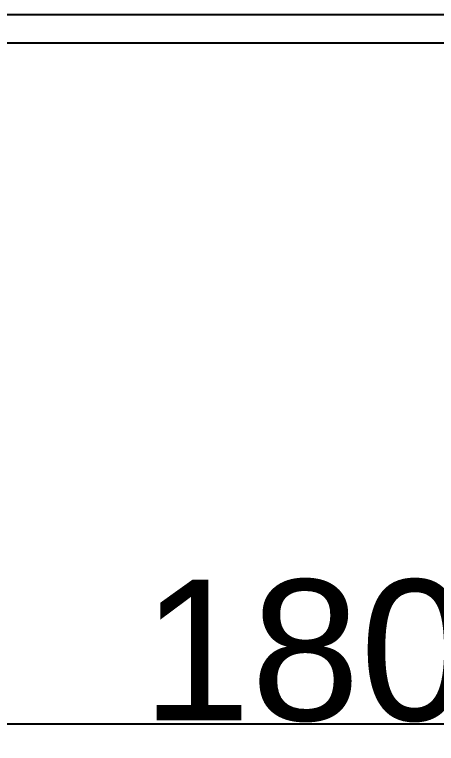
# Model space of a CAD drawing. Header units: millimetres. Extents: x -1932176 to 78768, y -1967 to 1266654.
# Drawn here: x -1729819 to -1729519, y 1218023 to 1218541 of the extents above; entities that cross this region are included whole.
import ezdxf

# ---------------------------------------------------------------- set-up
doc = ezdxf.new("R2010")
doc.units = ezdxf.units.MM
doc.styles.get("Standard").update_dxf_attribs({"font": 'arial.ttf'})
doc.dimstyles.new('ISO-25', dxfattribs={"dimtxt": 150, "dimasz": 2.5, "dimexe": 1.25, "dimexo": 0.625, "dimtad": 1, "dimtxsty": 'Standard', "dimcen": 2.5, "dimadec": 0, "dimazin": 0, "dimtfac": 1, "dimtmove": 0, "dimatfit": 3, "dimfxl": 1, "dimarcsym": 0})

# ---------------------------------------------------------------- blocks, each defined once
blk = doc.blocks.new('*D401')
at = {"color": 0, "lineweight": -2, "ltscale": 30, "transparency": 16777216}
for p, q in [((-1730330.11, 1218540.6), (-1730330.11, 1218036)), ((-1728530.05, 1218540.6), (-1728530.05, 1218036)), ((-1730327.61, 1218037.25), (-1728532.55, 1218037.25))]:
    blk.add_line(p, q, dxfattribs=at)
at = {"color": 0, "ltscale": 30, "transparency": 16777216}
for points in [[(-1730327.61, 1218037.67), (-1730327.61, 1218036.84), (-1730330.11, 1218037.25)], [(-1728532.55, 1218037.67), (-1728532.55, 1218036.84), (-1728530.05, 1218037.25)]]:
    blk.add_solid(points, dxfattribs=at)
at = {"layer": 'Defpoints', "color": 0, "ltscale": 30, "transparency": 16777216}
for p in [(-1730330.11, 1218541.23), (-1728530.05, 1218541.23), (-1728530.05, 1218037.25)]:
    blk.add_point(p, dxfattribs=at)
at = {"color": 0, "ltscale": 30, "transparency": 16777216, "insert": (-1729573.64, 1218088.94), "char_height": 100, "attachment_point": 5}
blk.add_mtext('1800', dxfattribs=at)

msp = doc.modelspace()

# ---------------------------------------------------------------- linework, layer by layer
at = {"linetype": 'ByBlock', "transparency": 33554687}
for p, q in [((-1730330.11031, 1218541.22867), (-1728530.0549, 1218541.22867)), ((-1730310.0549, 1218521.22867), (-1728550.0549, 1218521.22867))]:
    msp.add_line(p, q, dxfattribs=at)

# ---------------------------------------------------------------- dimensions: what is measured, and where the dimension line sits
at = {"color": 252, "ltscale": 30}
dim = msp.add_linear_dim(base=(-1728530.0549, 1218037.25483), p1=(-1730330.11031, 1218541.22867), p2=(-1728530.0549, 1218541.22867), text='1800', dimstyle='ISO-25', override={"dimtxt": 100}, dxfattribs=at)
dim.commit()
dim.dimension.update_dxf_attribs({"geometry": '*D401', "text_midpoint": (-1729573.63973, 1218037.25483), "dimtype": 160})

doc.saveas('drawing.dxf')
